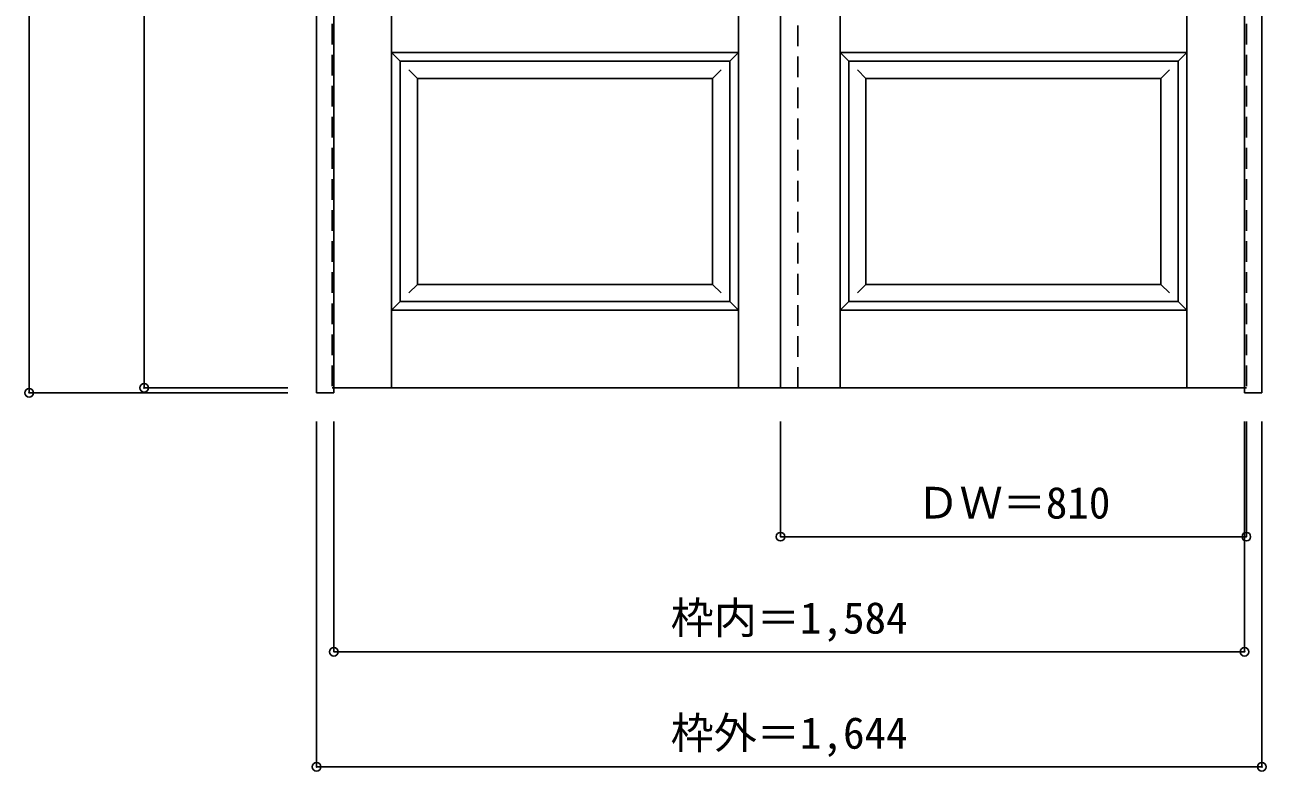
# Model space of a CAD drawing. Units: millimetres, scale not verified. Extents: x -1356 to 890, y -1456 to 1244.
# Drawn here: x -1269 to 890, y -1456 to -159 of the extents above; entities that cross this region are included whole.
import ezdxf
from ezdxf.enums import TextEntityAlignment as Align

# ---------------------------------------------------------------- set-up
doc = ezdxf.new("R2010")
doc.units = ezdxf.units.MM
doc.header["$LTSCALE"] = 30
doc.header["$PDMODE"] = 32
doc.header["$PDSIZE"] = 15
doc.linetypes.add('DASHED1', pattern=[1.8, 1.2, -0.6])
doc.layers.add('0-0', color=4, linetype='DASHED1')
doc.layers.add('0-1_寸法', color=7, linetype='Continuous')
doc.styles.add('ＭＳ ゴシック', font='')
doc.styles.get('ＭＳ ゴシック').set_extended_font_data('MS Gothic')

msp = doc.modelspace()

# ---------------------------------------------------------------- linework, layer by layer
at = {"layer": '0-0', "color": 3, "linetype": 'Continuous'}
for p, q in [((-761.67, -798.72), (-761.67, 1236.78)), ((-731.67, -798.72), (-731.67, 1236.78)), ((852.33, -789.68), (852.33, 1236.78)), ((882.33, -798.72), (882.33, 1236.78)), ((45.33, -790.22), (45.33, 1192.78)), ((-616.17, -222.22), (-43.17, -222.22)), ((-616.17, -640.22), (-616.17, -222.22)), ((-43.17, -640.22), (-43.17, -222.22)), ((163.83, -222.22), (736.83, -222.22)), ((163.83, -640.22), (163.83, -222.22)), ((736.83, -640.22), (736.83, -222.22)), ((-616.17, -640.22), (-43.17, -640.22)), ((163.83, -640.22), (736.83, -640.22)), ((-731.67, -798.72), (-761.67, -798.72)), ((-731.67, -790.22), (852.33, -790.22)), ((852.33, -790.01), (852.33, -789.68))]:
    msp.add_line(p, q, dxfattribs=at)
at = {"layer": '0-0'}
for p, q in [((-734.67, 1192.78), (-734.67, -790.22)), ((75.33, -790.22), (75.33, 1192.78)), ((-734.67, -790.22), (-731.67, -790.22))]:
    msp.add_line(p, q, dxfattribs=at)
at = {"layer": '0-0', "color": 7, "linetype": 'Continuous'}
for p, q in [((-631.17, -790.22), (-631.17, 1192.78)), ((-28.17, -790.22), (-28.17, 1192.78)), ((148.83, -790.22), (148.83, 1192.78)), ((751.83, -790.22), (751.83, 1192.78)), ((-631.17, -207.22), (-616.17, -222.22)), ((-631.17, -207.22), (-28.17, -207.22)), ((-28.17, -207.22), (-43.17, -222.22)), ((148.83, -207.22), (163.83, -222.22)), ((148.83, -207.22), (751.83, -207.22)), ((751.83, -207.22), (736.83, -222.22)), ((-601.17, -237.22), (-586.17, -252.22)), ((-58.17, -237.22), (-73.17, -252.22)), ((178.83, -237.22), (193.83, -252.22)), ((721.83, -237.22), (706.83, -252.22)), ((-586.17, -610.22), (-586.17, -252.22)), ((-586.17, -252.22), (-73.17, -252.22)), ((-73.17, -610.22), (-73.17, -252.22)), ((193.83, -610.22), (193.83, -252.22)), ((193.83, -252.22), (706.83, -252.22)), ((706.83, -610.22), (706.83, -252.22)), ((-586.17, -610.22), (-601.17, -625.22)), ((-586.17, -610.22), (-73.17, -610.22)), ((-73.17, -610.22), (-58.17, -625.22)), ((193.83, -610.22), (178.83, -625.22)), ((193.83, -610.22), (706.83, -610.22)), ((706.83, -610.22), (721.83, -625.22)), ((-616.17, -640.22), (-631.17, -655.22)), ((-43.17, -640.22), (-28.17, -655.22)), ((163.83, -640.22), (148.83, -655.22)), ((736.83, -640.22), (751.83, -655.22)), ((-631.17, -655.22), (-28.17, -655.22)), ((148.83, -655.22), (751.83, -655.22))]:
    msp.add_line(p, q, dxfattribs=at)
at = {"layer": '0-0'}
msp.add_lwpolyline([(855.33, 1192.78), (855.33, -790.22), (852.33, -790.22)], dxfattribs=at)
at = {"layer": '0-0', "color": 3, "linetype": 'Continuous'}
msp.add_lwpolyline([(882.33, -798.72), (852.33, -798.72), (852.33, -790.01)], dxfattribs=at)
at = {"layer": '0-1_寸法', "color": 4}
for p, q in [((-1261.67, 1236.78), (-1261.67, -798.72)), ((-1061.67, 1192.78), (-1061.67, -790.22)), ((-1261.67, -798.72), (-811.67, -798.72)), ((-1061.67, -790.22), (-811.67, -790.22)), ((-761.67, -1448.72), (-761.67, -848.72)), ((-731.67, -1248.72), (-731.67, -848.72)), ((45.33, -1048.72), (45.33, -848.72)), ((855.33, -1048.72), (855.33, -848.72)), ((45.33, -1048.72), (855.33, -1048.72))]:
    msp.add_line(p, q, dxfattribs=at)
for points in [[(-761.67, -1448.72), (882.33, -1448.72), (882.33, -848.72)], [(-731.67, -1248.72), (852.33, -1248.72), (852.33, -848.72)]]:
    msp.add_lwpolyline(points, dxfattribs=at)
at = {"layer": '0-1_寸法'}
for p in [(-1261.67, -798.72), (-1061.67, -790.22), (45.33, -1048.72), (855.33, -1048.72), (-731.67, -1248.72), (852.33, -1248.72), (-761.67, -1448.72), (882.33, -1448.72)]:
    msp.add_point(p, dxfattribs=at)

# ---------------------------------------------------------------- texts
at = {"layer": '0-1_寸法', "style": 'ＭＳ ゴシック'}
for s, p in [('ＤＷ＝810', (281.58, -1033.72)), ('枠内＝1,584', (-145.92, -1233.72)), ('枠外＝1,644', (-145.92, -1433.72))]:
    msp.add_text(s, height=54.99, dxfattribs=at).set_placement(p, align=Align.BOTTOM_LEFT)

doc.saveas('drawing.dxf')
